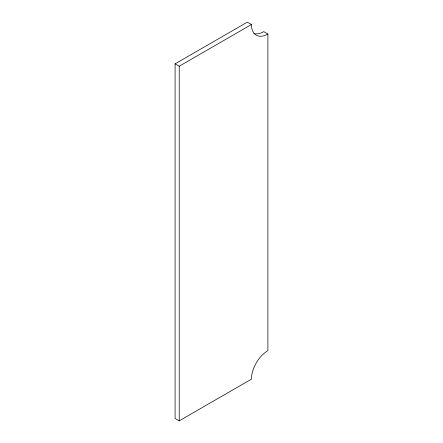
<?xml version="1.0" encoding="UTF-8"?>
<svg xmlns="http://www.w3.org/2000/svg" width="443" height="443" viewBox="0 0 443 443"><rect width="100%" height="100%" fill="white"/><g stroke="black" fill="none" stroke-linecap="round" stroke-linejoin="round"><path stroke-width="0.66" d="M175.101 63.842L247.31 22.15L251.43 24.526A23.291 13.445 -60 0 0 267.899 34.033L267.899 350.635A23.291 13.445 -60 0 0 251.43 379.158L179.221 420.85L175.101 418.474L175.101 63.842L179.221 66.217L251.43 24.526M267.899 34.033L263.779 31.658A23.291 13.445 -60 0 1 253.961 33.579M179.221 66.217L179.221 420.85"/></g></svg>
